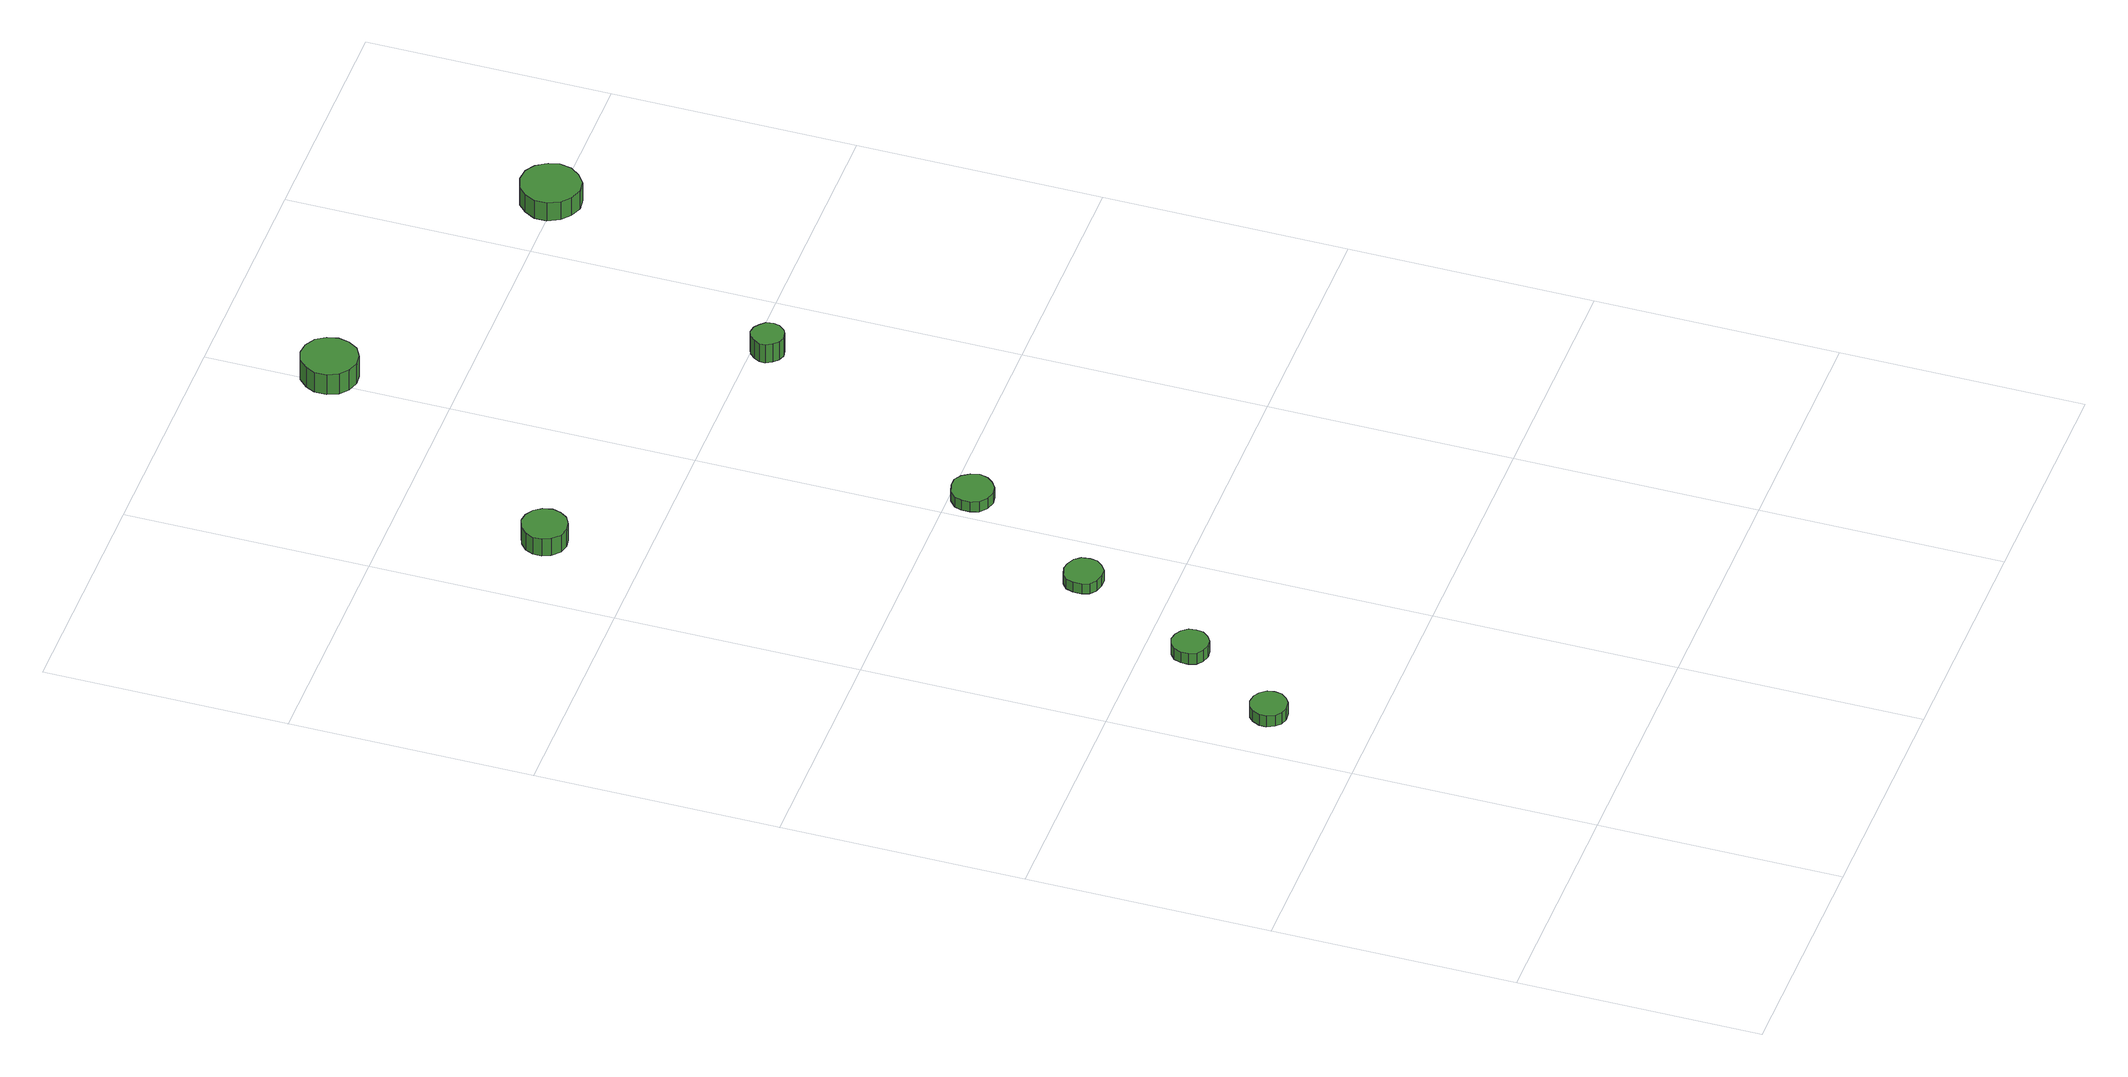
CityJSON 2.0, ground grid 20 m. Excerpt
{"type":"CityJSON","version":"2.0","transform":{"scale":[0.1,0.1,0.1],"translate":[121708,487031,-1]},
"CityObjects":{
"tree1":{"type":"SolitaryVegetationObject","attributes":{"function":"something"}},
"tree2":{"type":"SolitaryVegetationObject","attributes":{"function":"something"},"geometry":[{"type":"MultiSurface","lod":"1","boundaries":[[[0,1,2,3,4,5,6,7,8,9,10,11,12,13,14]],[[15,16,17,18,19,20,21,22,23,24,25,26,27,28,29]],[[0,29,28,1]],[[1,28,27,2]],[[2,27,26,3]],[[3,26,25,4]],[[4,25,24,5]],[[5,24,23,6]],[[6,23,22,7]],[[7,22,21,8]],[[8,21,20,9]],[[9,20,19,10]],[[10,19,18,11]],[[11,18,17,12]],[[12,17,16,13]],[[13,16,15,14]],[[14,15,29,0]]]}]},
"tree3":{"type":"SolitaryVegetationObject","attributes":{"function":"something"},"geometry":[{"type":"MultiSurface","lod":"1","boundaries":[[[30,31,32,33,34,35,36,37,38,39,40,41,42,43,44]],[[45,46,47,48,49,50,51,52,53,54,55,56,57,58,59]],[[30,59,58,31]],[[31,58,57,32]],[[32,57,56,33]],[[33,56,55,34]],[[34,55,54,35]],[[35,54,53,36]],[[36,53,52,37]],[[37,52,51,38]],[[38,51,50,39]],[[39,50,49,40]],[[40,49,48,41]],[[41,48,47,42]],[[42,47,46,43]],[[43,46,45,44]],[[44,45,59,30]]]}]},
"tree4":{"type":"SolitaryVegetationObject","attributes":{"function":"something"}},
"tree5":{"type":"SolitaryVegetationObject","attributes":{"function":"something"},"geometry":[{"type":"MultiSurface","lod":"1","boundaries":[[[60,61,62,63,64,65,66,67,68,69,70,71,72,73,74]],[[75,76,77,78,79,80,81,82,83,84,85,86,87,88,89]],[[60,89,88,61]],[[61,88,87,62]],[[62,87,86,63]],[[63,86,85,64]],[[64,85,84,65]],[[65,84,83,66]],[[66,83,82,67]],[[67,82,81,68]],[[68,81,80,69]],[[69,80,79,70]],[[70,79,78,71]],[[71,78,77,72]],[[72,77,76,73]],[[73,76,75,74]],[[74,75,89,60]]]}]},
"tree6":{"type":"SolitaryVegetationObject","attributes":{"function":"something"},"geometry":[{"type":"MultiSurface","lod":"1","boundaries":[[[90,91,92,93,94,95,96,97,98,99,100,101,102,103,104]],[[105,106,107,108,109,110,111,112,113,114,115,116,117,118,119]],[[90,119,118,91]],[[91,118,117,92]],[[92,117,116,93]],[[93,116,115,94]],[[94,115,114,95]],[[95,114,113,96]],[[96,113,112,97]],[[97,112,111,98]],[[98,111,110,99]],[[99,110,109,100]],[[100,109,108,101]],[[101,108,107,102]],[[102,107,106,103]],[[103,106,105,104]],[[104,105,119,90]]]}]},
"tree7":{"type":"SolitaryVegetationObject","attributes":{"function":"something"},"geometry":[{"type":"MultiSurface","lod":"1","boundaries":[[[120,121,122,123,124,125,126,127,128,129,130,131,132,133,134]],[[135,136,137,138,139,140,141,142,143,144,145,146,147,148,149]],[[120,149,148,121]],[[121,148,147,122]],[[122,147,146,123]],[[123,146,145,124]],[[124,145,144,125]],[[125,144,143,126]],[[126,143,142,127]],[[127,142,141,128]],[[128,141,140,129]],[[129,140,139,130]],[[130,139,138,131]],[[131,138,137,132]],[[132,137,136,133]],[[133,136,135,134]],[[134,135,149,120]]]}]},
"tree8":{"type":"SolitaryVegetationObject","attributes":{"function":"something"}},
"tree9":{"type":"SolitaryVegetationObject","attributes":{"function":"something"},"geometry":[{"type":"MultiSurface","lod":"1","boundaries":[[[150,151,152,153,154,155,156,157,158,159,160,161,162,163,164]],[[165,166,167,168,169,170,171,172,173,174,175,176,177,178,179]],[[150,179,178,151]],[[151,178,177,152]],[[152,177,176,153]],[[153,176,175,154]],[[154,175,174,155]],[[155,174,173,156]],[[156,173,172,157]],[[157,172,171,158]],[[158,171,170,159]],[[159,170,169,160]],[[160,169,168,161]],[[161,168,167,162]],[[162,167,166,163]],[[163,166,165,164]],[[164,165,179,150]]]}]},
"tree10":{"type":"SolitaryVegetationObject","attributes":{"function":"something"},"geometry":[{"type":"MultiSurface","lod":"1","boundaries":[[[180,181,182,183,184,185,186,187,188,189,190,191,192,193,194]],[[195,196,197,198,199,200,201,202,203,204,205,206,207,208,209]],[[180,209,208,181]],[[181,208,207,182]],[[182,207,206,183]],[[183,206,205,184]],[[184,205,204,185]],[[185,204,203,186]],[[186,203,202,187]],[[187,202,201,188]],[[188,201,200,189]],[[189,200,199,190]],[[190,199,198,191]],[[191,198,197,192]],[[192,197,196,193]],[[193,196,195,194]],[[194,195,209,180]]]}]},
"tree11":{"type":"SolitaryVegetationObject","attributes":{"function":"something"}},
"tree12":{"type":"SolitaryVegetationObject","attributes":{"function":"something"}},
"tree13":{"type":"SolitaryVegetationObject","attributes":{"function":"something"}},
"tree14":{"type":"SolitaryVegetationObject","attributes":{"function":"something"},"geometry":[{"type":"MultiSurface","lod":"1","boundaries":[[[210,211,212,213,214,215,216,217,218,219,220,221,222,223,224]],[[225,226,227,228,229,230,231,232,233,234,235,236,237,238,239]],[[210,239,238,211]],[[211,238,237,212]],[[212,237,236,213]],[[213,236,235,214]],[[214,235,234,215]],[[215,234,233,216]],[[216,233,232,217]],[[217,232,231,218]],[[218,231,230,219]],[[219,230,229,220]],[[220,229,228,221]],[[221,228,227,222]],[[222,227,226,223]],[[223,226,225,224]],[[224,225,239,210]]]}]},
"tree15":{"type":"SolitaryVegetationObject","attributes":{"function":"something"}}
},
"vertices":[
[62,283,16],[61,289,16],[57,294,16],[52,297,16],[45,298,16],[39,296,16],[35,292,16],[32,286,16],[32,280,16],[35,274,16],[39,270,16],[45,268,16],[52,269,16],[57,272,16],[61,277,16],[61,277,5],[57,272,5],[52,269,5],[45,268,5],[39,270,5],[35,274,5],[32,280,5],[32,286,5],[35,292,5],[39,296,5],[45,298,5],[52,297,5],[57,294,5],[61,289,5],[62,283,5],
[114,364,16],[113,370,16],[109,375,16],[104,378,16],[98,379,16],[92,377,16],[87,373,16],[85,367,16],[85,361,16],[87,355,16],[92,351,16],[98,349,16],[104,350,16],[109,353,16],[113,358,16],[113,358,5],[109,353,5],[104,350,5],[98,349,5],[92,351,5],[87,355,5],[85,361,5],[85,367,5],[87,373,5],[92,377,5],[98,379,5],[104,378,5],[109,375,5],[113,370,5],[114,364,5],
[171,469,15],[170,476,15],[166,481,15],[160,484,15],[154,485,15],[147,483,15],[142,479,15],[140,473,15],[140,466,15],[142,460,15],[147,456,15],[154,454,15],[160,454,15],[166,458,15],[170,463,15],[170,463,5],[166,458,5],[160,454,5],[154,454,5],[147,456,5],[142,460,5],[140,466,5],[140,473,5],[142,479,5],[147,483,5],[154,485,5],[160,484,5],[166,481,5],[170,476,5],[171,469,5],
[90,880,22],[88,888,22],[84,894,22],[77,898,22],[70,899,22],[62,896,22],[56,891,22],[53,884,22],[53,877,22],[56,870,22],[62,864,22],[70,862,22],[77,863,22],[84,867,22],[88,873,22],[88,873,5],[84,867,5],[77,863,5],[70,862,5],[62,864,5],[56,870,5],[53,877,5],[53,884,5],[56,891,5],[62,896,5],[70,899,5],[77,898,5],[84,894,5],[88,888,5],[90,880,5],
[241,582,15],[239,589,15],[235,595,15],[229,599,15],[222,599,15],[215,597,15],[209,592,15],[207,586,15],[207,579,15],[209,572,15],[215,567,15],[222,565,15],[229,566,15],[235,570,15],[239,575,15],[239,575,5],[235,570,5],[229,566,5],[222,565,5],[215,567,5],[209,572,5],[207,579,5],[207,586,5],[209,592,5],[215,597,5],[222,599,5],[229,599,5],[235,595,5],[239,589,5],[241,582,5],
[232,1101,24],[230,1110,24],[225,1118,24],[216,1123,24],[207,1124,24],[198,1121,24],[191,1114,24],[187,1106,24],[187,1096,24],[191,1087,24],[198,1081,24],[207,1078,24],[216,1079,24],[225,1084,24],[230,1092,24],[230,1092,4],[225,1084,4],[216,1079,4],[207,1078,4],[198,1081,4],[191,1087,4],[187,1096,4],[187,1106,4],[191,1114,4],[198,1121,4],[207,1124,4],[216,1123,4],[225,1118,4],[230,1110,4],[232,1101,4],
[354,787,24],[353,793,24],[349,797,24],[345,800,24],[339,801,24],[334,799,24],[330,795,24],[327,790,24],[327,785,24],[330,780,24],[334,776,24],[339,774,24],[345,775,24],[349,777,24],[353,782,24],[353,782,6],[349,777,6],[345,775,6],[339,774,6],[334,776,6],[330,780,6],[327,785,6],[327,790,6],[330,795,6],[334,799,6],[339,801,6],[345,800,6],[349,797,6],[353,793,6],[354,787,6],
[485,1004,24],[483,1013,24],[477,1022,24],[469,1027,24],[459,1028,24],[449,1025,24],[442,1018,24],[437,1009,24],[437,999,24],[442,989,24],[449,983,24],[459,979,24],[469,980,24],[477,986,24],[483,994,24],[483,994,6],[477,986,6],[469,980,6],[459,979,6],[449,983,6],[442,989,6],[437,999,6],[437,1009,6],[442,1018,6],[449,1025,6],[459,1028,6],[469,1027,6],[477,1022,6],[483,1013,6],[485,1004,6]
]}
